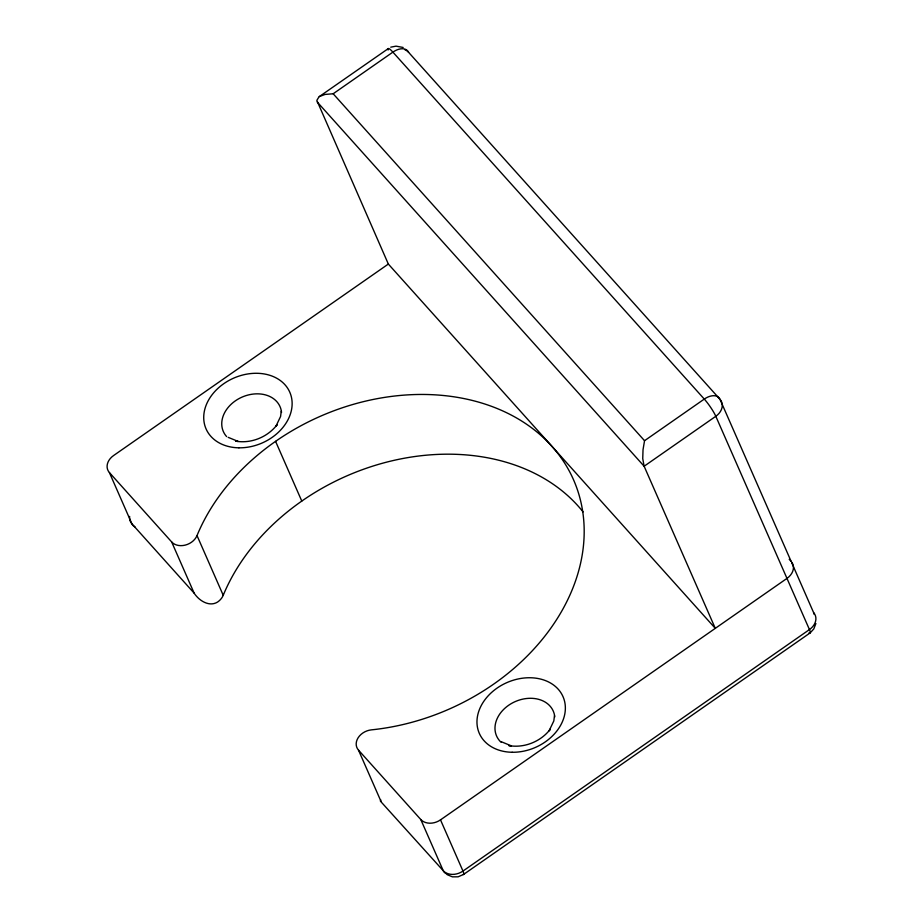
<?xml version="1.0" encoding="UTF-8"?>
<svg xmlns="http://www.w3.org/2000/svg" width="923" height="923" viewBox="0 0 923 923"><rect width="100%" height="100%" fill="white"/><g stroke="black" fill="none" stroke-linecap="round" stroke-linejoin="round"><path stroke-width="1.38" d="M281.25 411.173L280.58 416.481L275.839 426.426L277.188 424.603C267.693 437.11 251.125 443.871 235.619 441.148L238.134 441.425L228.166 437.34M554.481 715.625L553.823 720.921L549.07 730.866L550.42 729.055C540.924 741.561 524.356 748.322 508.85 745.599L511.365 745.876L501.408 741.78M789.211 559.257L791.138 561.392L719.975 399.29A14.745 9.034 -41.9 0 0 704.284 399.082L644.542 440.709L643.031 449.686L642.743 458.581L644.092 466.161L715.29 628.355L388.341 264.059L316.831 100.399L319.023 96.788L388.087 48.734M815.897 623.521L813.798 628.921L810.221 632.843L463.761 874.312M380.738 799.837L380.391 801.118L443.248 870.712A14.745 9.034 -41.9 0 0 447.24 874.023M319.346 96.569L325.058 94.434L333.168 93.765L392.898 52.126A14.745 9.034 -41.9 0 1 408.589 52.334L719.975 399.29A14.745 11.422 -23.7 0 1 715.81 416.285L809.448 629.59A14.745 2.296 55.1 0 1 809.056 632.809M388.341 264.059L113.552 455.57A14.745 11.422 -23.7 0 0 109.399 472.564L131.862 523.756L194.142 593.154C198.826 600.469 209.163 607.322 217.62 602.027A14.745 11.422 -23.7 0 0 223.228 595.3A206.406 159.956 -23.7 0 1 392.863 460.612A206.406 159.956 -23.7 0 1 583.071 511.896M109.399 472.564L171.666 541.951A14.745 11.422 -23.7 0 0 185.235 545.112A14.745 11.422 -23.7 0 0 197.014 535.571A206.406 159.956 -23.7 0 1 434.952 394.836A206.406 159.956 -23.7 0 1 581.617 558.253A206.406 159.956 -23.7 0 1 371.381 729.862A14.745 11.422 -23.7 0 0 358.136 737.765A14.745 11.422 -23.7 0 0 358.493 750.122L420.773 819.509A14.745 11.422 -23.7 0 0 440.502 819.866L786.973 578.398A14.745 11.422 -23.7 0 0 791.784 562.211M463.346 874.543L458.096 876.815L452.397 876.85L447.136 874.635M390.752 47.165L396.048 46.15L403.155 47.465M333.168 93.765L644.542 440.709M317.177 101.945L644.127 466.242L715.81 416.285A14.745 2.296 55.1 0 0 704.284 399.082L392.898 52.126A14.745 2.296 55.1 0 0 388.133 49.98M791.715 562.707L813.601 612.595A14.745 9.034 -41.9 0 1 814.086 614.28M275.573 441.344L301.786 501.074M440.502 819.866L462.977 871.058A14.745 2.296 55.1 0 1 463 874.473M420.773 819.509L443.248 870.712A14.745 11.422 -23.7 0 0 462.977 871.058L809.448 629.59A14.745 11.422 -23.7 0 0 813.601 612.595M358.493 750.122L380.968 801.314M197.014 535.571L223.228 595.3M171.666 541.951L194.142 593.154M129.635 516.43A14.745 11.422 -23.7 0 0 131.862 523.756A14.745 9.034 -41.9 0 0 134.92 526.745M404.885 49.727A14.745 11.422 -23.7 0 1 408.589 52.334M501.062 742.277A30.955 23.998 -23.7 0 1 514.273 702.022A30.955 23.998 -23.7 0 1 554.769 716.917M226.597 436.567A30.955 23.998 -23.7 0 1 242.045 397.109A30.955 23.998 -23.7 0 1 281.538 412.466M512.161 752.268A45.7 35.409 -23.7 0 0 563.145 696.946A45.7 35.409 -23.7 0 0 488.198 695.804A45.7 35.409 -23.7 0 0 512.161 752.268M238.919 447.817A45.7 35.409 -23.7 0 0 289.914 392.494A45.7 35.409 -23.7 0 0 214.967 391.34A45.7 35.409 -23.7 0 0 238.919 447.817"/></g></svg>
